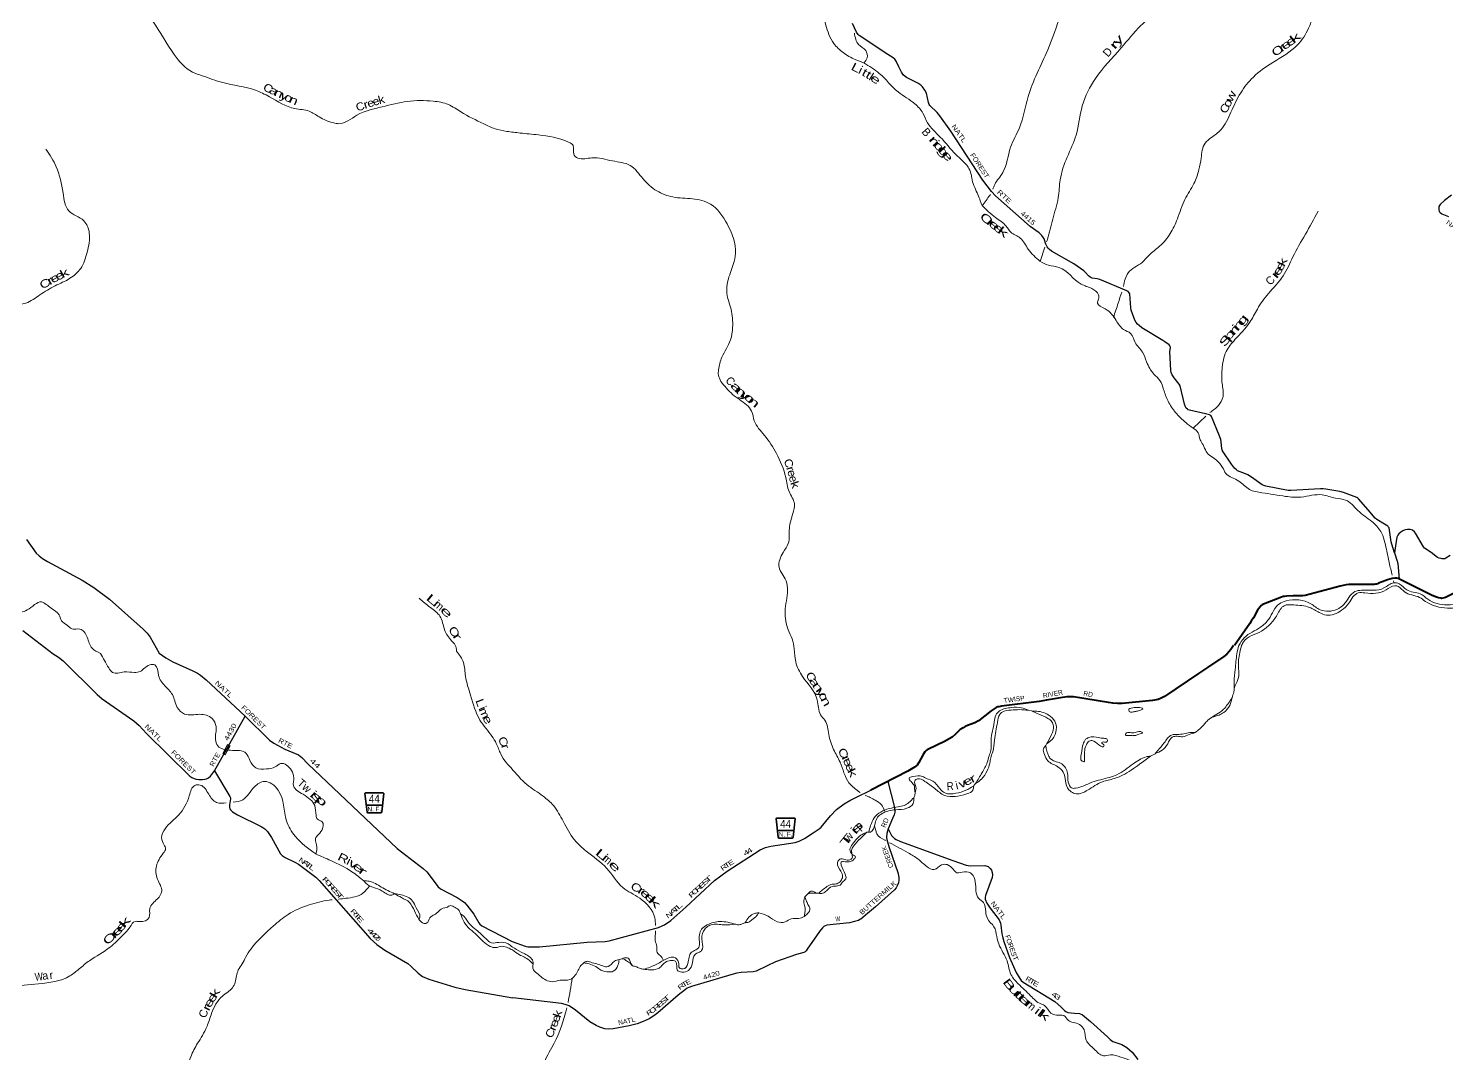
# Model space of a CAD drawing. Header units: feet. Extents: x 0 to 246606, y 183576 to 368785.
# Drawn here: x 141135 to 176587, y 311905 to 337526 of the extents above; entities that cross this region are included whole.
import ezdxf
from ezdxf.enums import TextEntityAlignment as Align

# ---------------------------------------------------------------- set-up
doc = ezdxf.new("R2010")
doc.units = ezdxf.units.FT
doc.header["$LTSCALE"] = 80
for name, color, linetype, lineweight in [('26', 7, 'Continuous', 40), ('29', 7, 'Continuous', 25), ('30', 7, 'Continuous', 25), ('31', 7, 'Continuous', 13), ('39', 7, 'Continuous', 13), ('41', 7, 'Continuous', 13)]:
    doc.layers.add(name, color=color, linetype=linetype, lineweight=lineweight)
doc.layers.add('27', color=7, linetype='Continuous')

msp = doc.modelspace()

# ---------------------------------------------------------------- linework, layer by layer
at = {"layer": '26'}
for points in [[(177538.02, 323788.31), (176557.19, 323305.45), (176527.84, 323293.36), (176493.64, 323284.61), (176462.23, 323282.99), (176438.05, 323284.72), (176380.57, 323297.31), (176306.83, 323319.27), (176206.38, 323361.71), (175371.86, 323778.84), (175342.24, 323786.79), (175313.16, 323790.94), (175295.89, 323790.94), (175225.4, 323777.24), (175106.4, 323744.29), (175064.66, 323730.8), (174886.07, 323659.91), (174855.17, 323645.81), (174834.02, 323638.9), (174808.55, 323633.71), (174775.51, 323632.27), (174174.45, 323631.98), (174138.37, 323630.27), (174077.76, 323620.75), (173925.19, 323585.19), (173052.13, 323354.69), (172992.5, 323347.32), (172754.61, 323344.31), (172582.48, 323337.41), (172532.97, 323331.42), (172499.6, 323325.32), (172459.89, 323311.5), (172006.64, 323135.28), (171975, 323120.49), (171951.39, 323102.45), (171922.03, 323074.81), (171859.67, 322987.82), (171755.15, 322794.74), (171703.62, 322708.53), (171664.14, 322652.29), (171280.55, 322104.81)], [(171257.1, 322104.63), (171191.82, 322006.26), (171152.44, 321953.72), (171090.09, 321888.04), (171019.37, 321827.47), (170606.79, 321558.1), (170383.67, 321402.02), (169536.21, 320833.98), (169450.95, 320785.28), (169372.13, 320751.89), (169230.78, 320730.17), (168476.23, 320656.66), (168360.57, 320655.22), (168246.51, 320663.23), (168131.52, 320680.75), (167260.36, 320817.56), (167178.72, 320824.85), (167089.71, 320824.12), (166934.15, 320799.74), (166581.05, 320735.46), (166401.29, 320706.59), (165463.64, 320590.98), (165393.21, 320575.48), (165368.47, 320568), (165329.09, 320551.58), (165205.63, 320474.33), (164882.78, 320223.21), (164793.36, 320174.68), (164613.49, 320103.9), (164552.97, 320078.72), (164500.46, 320049.16), (164428.26, 320003.19), (164402.02, 319984.29), (164300.28, 319878.41), (164227.19, 319816.67), (164035.74, 319701.34), (163639.02, 319517.2), (163600.43, 319494.29), (163576.67, 319477.79), (163547.13, 319448.24), (163503.25, 319384.12), (163396.17, 319178.98), (163349.53, 319117.83), (163287.88, 319067.33), (163118.33, 318965.69), (162194.16, 318490.37)]]:
    msp.add_lwpolyline(points, dxfattribs=at)
at = {"layer": '29'}
msp.add_line((145790.75, 318974.56), (146551.49, 320334.45), dxfattribs=at)
for points in [[(169492.35, 329723.36), (168970.38, 330042.42), (168898.9, 330100.72), (168862.6, 330132.77), (168828.43, 330175.5), (168796.55, 330230.33), (168704.59, 330484.25), (168689.95, 330541.75), (168664.03, 330895.56), (168653.03, 330918.28), (168629.86, 330946.84), (168595.7, 330970.34), (167920.96, 331249.18), (167854.43, 331269.98), (167722.38, 331287.64), (167690.35, 331298.32), (167673.69, 331308.7), (167632.7, 331343.19), (167557.97, 331428.66), (167520.15, 331464.54), (167270.22, 331639.69), (166710.45, 331959.23), (166661.18, 331997.02), (166629.15, 332031.21), (166601.39, 332069.67), (166570.81, 332131.32), (166526.66, 332266.24), (166513.47, 332292.04), (166471.14, 332349.57), (166402.28, 332413.99), (166176.53, 332573.23), (165309.56, 333344.18), (165209.59, 333447.42), (164994.9, 333735.73), (164189.75, 334957.96), (163917.38, 335344.08), (163855.46, 335420.54), (163667.68, 335596.24), (163648.34, 335626.12), (163631.26, 335673.13), (163583.16, 335903.83), (163545.85, 335985.08), (163486.06, 336062), (163447.63, 336104.73), (163372.76, 336153.89), (163084.63, 336297.03), (163012.36, 336356.28), (162956.52, 336429.5), (162894.52, 336562.81), (162828.4, 336702.99), (162794.24, 336758.54), (162751.53, 336792.73), (162617.5, 336874.76), (161905.98, 337346.13), (161876.09, 337376.04), (161837.43, 337428.15), (161735.55, 337644.9)], [(176706.46, 333356.83), (176535.05, 333222.32), (176427.49, 333128.68), (176395.66, 333073.74), (176392.37, 332999.39), (176404.2, 332949.81), (176425.03, 332923.1), (176463.99, 332894.26), (176634.27, 332826.19)], [(175286.07, 324422.92), (175216.31, 324633.91), (175202.09, 324693.91), (175146.58, 325041.12), (175128.83, 325068.43), (175114.55, 325083.85), (175032.07, 325138.12), (174843.37, 325250.51), (174804.41, 325285.25), (174626.41, 325493.27), (174386.44, 325766.51), (174369.35, 325783.6), (174339.41, 325799.09), (174006.37, 325929.96), (173913.2, 325954.55), (173570.78, 326013.29), (173498.18, 326021.84), (173431.51, 326022.87), (172693.19, 325973.77), (172623.87, 325977.5), (172067.56, 326085.95), (172016.32, 326103.04), (171979.21, 326120.97), (171705.1, 326312.03), (171614.9, 326369.06), (171562.14, 326393.4), (171363.07, 326470.25), (171330.91, 326490.85), (171288.2, 326533.58), (171207.43, 326638.16), (170987.14, 326972.67), (170970.01, 327016.96), (170950.63, 327194.13), (170940.16, 327252.57), (170901.24, 327362.97), (170711.26, 327830.86), (170692.48, 327851.9), (170660.45, 327868.99), (170560.42, 327894.02), (170158.78, 327981.18), (170128.77, 327992.92), (170107.42, 328007.88), (170077.53, 328037.79), (170056.18, 328067.7), (170033.31, 328135.26), (169925.94, 328594.38), (169905.25, 328633.91), (169775.76, 328789.96), (169727.36, 328872.14), (169701.73, 328927.7), (169690.14, 328978.64), (169666.55, 329447.99), (169686.79, 329539.84), (169684.66, 329554.8), (169673.54, 329585.08), (169648.36, 329616.76), (169542.41, 329692.76), (169492.35, 329723.36)], [(141088.9, 324753.22), (141326.94, 324413.81), (141403.25, 324342.19), (141489.21, 324277.07), (141611.28, 324200.62), (142480.97, 323733.49), (142771.7, 323554.25), (143159.66, 323262.82), (144005.04, 322515.11), (144102.71, 322409.67), (144177.26, 322314.76), (144404.39, 321914.37)], [(176477.12, 324271.87), (176446.92, 324276.19), (176399.95, 324289.01), (176361.59, 324305.4), (176198.24, 324430.93), (176036.96, 324535.8), (176006.76, 324566.28), (175808.49, 324910.78), (175780.73, 324947.1), (175730.95, 324983.03), (175671.83, 325004.79), (175607.77, 325006.93), (175552.26, 324996.25), (175488.43, 324972.84), (175443.36, 324940.69), (175394.25, 324895.82), (175364.36, 324861.64), (175343.3, 324810.35), (175306.8, 324598.43), (175286.07, 324422.92)], [(175286.07, 324422.92), (175353.79, 324215.95), (175366.51, 324157.62), (175398.53, 323765.51)], [(176678.01, 324352.51), (176566.26, 324283.01), (176543.01, 324274.06), (176491.76, 324269.78), (176477.12, 324271.87)], [(140993.16, 322475.13), (141758.9, 321897.37)], [(144404.39, 321914.37), (144573.02, 321793.85), (144742.59, 321693.55), (145245.52, 321469.62), (145363.15, 321409.05), (145438.8, 321362.79), (145580.08, 321249.81), (146551.49, 320334.45)], [(141758.9, 321897.37), (141891.65, 321810.67), (142006.61, 321721.05), (142851.8, 320882.33), (142975.97, 320774.02), (143769.29, 320218.89), (143904.79, 320101.14), (144091.75, 319908.4), (145173.28, 318841.85), (145220.3, 318805.36), (145279.1, 318778.5), (145331.67, 318767.51), (145393.7, 318759.12), (145489.24, 318757.47), (145550.22, 318765.41), (145590.15, 318775.15), (145640.54, 318799.53), (145686.77, 318837.38), (145714.13, 318868.44), (145790.75, 318974.56)], [(146551.49, 320334.45), (147161.93, 319737.36), (147268.53, 319661.03), (147547.03, 319517.82), (147885.66, 319372.56), (147968.86, 319308.4), (148122, 319148.77), (150351.22, 317027.72), (151007.47, 316530.66), (151092.39, 316449.01), (151252.58, 316241.37), (151373.11, 316080.67), (151438.82, 316027.67), (151853.55, 315803.78), (151978.3, 315727.4), (152037.14, 315681.14), (152097.94, 315618.27), (152272.15, 315388.45), (152398.58, 315172.27), (152419.59, 315142.84), (152472.36, 315100.19), (153232.7, 314705.92)], [(145790.75, 318974.56), (146169.07, 318331.53), (146184.81, 318298.07), (146186.91, 318275.98), (146164.89, 318119.94), (146165.89, 318057.29), (146174.31, 318024.71), (146186.91, 317999.47), (146203.73, 317978.45), (146237.34, 317947.95), (146359.12, 317873.99), (146954.2, 317583.52), (146998.04, 317556.83), (147044.27, 317521.09), (147111.51, 317460.11), (147216.56, 317307.31), (147438.72, 316898.12), (147481.35, 316854.5), (147552.9, 316809.4), (147795.34, 316692.4), (147889.01, 316635.82), (148321.9, 316316.2), (148400.31, 316234.67), (149675.96, 314783.12), (149843.31, 314631.87), (150044.54, 314490.74), (150620.81, 314158.75), (150699.66, 314089.41), (150877.92, 313914), (150986.45, 313834.93), (151144.38, 313762.73), (151791.65, 313562.92), (152052.17, 313506.37), (153242.4, 313296.11)], [(153232.7, 314705.92), (153552.71, 314586.75), (153623.9, 314573.51), (153909.65, 314576.11), (155102.22, 314693.78), (155557.31, 314709.73), (155649.66, 314720.71), (156889.39, 315059.67), (156981.97, 315097.11), (157036.61, 315126.54), (157191.5, 315236.18), (157571.23, 315568.15), (158282.59, 316227.87), (158602.53, 316462.88), (159428.64, 316998.14), (159558.32, 317054.81), (159696.96, 317093.93), (160302.17, 317181.01), (160403.09, 317216.73), (160534.38, 317282.69), (160748.4, 317424.59), (160903.23, 317523.74), (160950.4, 317562.42), (161181.92, 317849.46), (161331.92, 318003.17), (161523.68, 318147.03), (161668.15, 318234.48), (161815.82, 318309.4), (162194.16, 318490.37)], [(162618.75, 318708.75), (162786.1, 318055.74), (162791.64, 317942.63), (162773.49, 317870.7), (162732.1, 317779.19), (162624.76, 317526.9)], [(162624.76, 317526.9), (162592.78, 317408.08), (162589.44, 317317.22), (162592.78, 317256.68), (162646.45, 317083.73), (162875.52, 316409.7), (162895.38, 316297.81), (162895.38, 316236.83), (162884.75, 316174.89), (162849.15, 316100.15), (162823.94, 316051.79), (162786.82, 315998.32), (162313.18, 315575.3), (162111.3, 315405.24), (161941.37, 315269.56), (161920.33, 315254.83), (161882.5, 315235.9), (161785.84, 315206.46), (161661.01, 315175.74), (161096.58, 315111.84), (161054.55, 315099.22), (161019.74, 315080.46), (160987.3, 315052.96), (160907.92, 314957.1), (160604.79, 314512.61), (160575.43, 314472.59), (160550.21, 314451.56), (160518.88, 314431.67), (160336.61, 314378.54), (159807.94, 314199.1), (159599.78, 314099.53), (159331.4, 313970.02), (159255.47, 313947.02), (158948.76, 313931.67), (158848.07, 313915.35), (158694.32, 313876.24), (157712.92, 313584.14), (157641.86, 313555.77), (157601.53, 313537.85), (157557.8, 313505.3), (157378.88, 313365.18), (156873.23, 312925.92), (156771.88, 312847.13), (156651.22, 312777.94), (156507.1, 312704.14), (156355.79, 312649.46), (156150.62, 312596.59), (155754.79, 312523.3), (155632.91, 312514.88), (155541.35, 312525.61), (155418.56, 312565.35), (155326.1, 312607.41), (155173.77, 312701.42), (154815.8, 312990.1), (154649.45, 313097.36), (154556.98, 313135.21), (154462.27, 313161.94), (153242.4, 313296.11)], [(162624.76, 317526.9), (162711.61, 317356), (162739.92, 317319.8), (162786.15, 317281.95), (162828.18, 317256.71), (162934.73, 317203.78), (164241.77, 316735.6), (164576.56, 316615.37), (164679.39, 316596.34), (165046.29, 316603.87), (165122.93, 316581.72), (165180.89, 316531.88), (165206.99, 316489.2), (165228.01, 316434.53), (165232.21, 316371.44), (165223.83, 316308.41), (165059.06, 315860.46), (165055.69, 315803.69), (165055.69, 315761.63), (165091.86, 315667.17), (165179.99, 315538.27)], [(165179.99, 315538.27), (165400.33, 315246.45), (165432.56, 315168.88), (165446.56, 315111.87), (165469.64, 314903.07), (165484.38, 314832.2), (165518.49, 314705.82), (165660.31, 314309.48), (165824.13, 313931.36), (165917.28, 313778.71), (165955.1, 313732.45), (166005.48, 313688.3), (166797.25, 313209.98), (166950.16, 313067.54), (167035.23, 312981.76), (167064.65, 312960.73), (167117.1, 312929.2), (167283.57, 312913.76), (167413.49, 312906.05), (167484.22, 312876.29), (167685.36, 312705.85), (168105.84, 312322.78)], [(168105.84, 312322.78), (168174.2, 312260.5), (168244.6, 312210.46), (168465.45, 312130.76), (168594.49, 312054.43), (168661.73, 312003.96), (168728.82, 311940.42), (168871.87, 311755.83)]]:
    msp.add_lwpolyline(points, dxfattribs=at)
at = {"layer": '30', "lineweight": 35}
for p, q in [((149584.49, 318111.91), (149989.56, 318111.91)), ((159864.21, 317480.75), (160269.28, 317480.75))]:
    msp.add_line(p, q, dxfattribs=at)
for points in [[(149630.34, 317921.36), (149611.36, 317923.47), (149600.12, 317943.16), (149544.59, 318403.82), (149550.21, 318415.07), (149564.27, 318423.51), (150005.67, 318422.1), (150012.7, 318417.88), (150019.73, 318402.41), (149972.63, 317948.79), (149963.49, 317929.8), (149952.96, 317920.65)], [(159910.06, 317290.2), (159891.08, 317292.31), (159879.84, 317312), (159824.31, 317772.66), (159829.93, 317783.91), (159843.99, 317792.35), (160285.39, 317790.94), (160292.42, 317786.72), (160299.45, 317771.25), (160252.35, 317317.63), (160243.21, 317298.64), (160232.68, 317289.49)]]:
    msp.add_lwpolyline(points, close=True, dxfattribs=at)
at = {"layer": '31'}
for p, q in [((145992.43, 319409.23), (146111.21, 319629.2)), ((146111.21, 319629.2), (146177.21, 319593.57))]:
    msp.add_line(p, q, dxfattribs=at)
msp.add_lwpolyline([(146177.21, 319593.57), (146058.43, 319373.59), (145992.43, 319409.23)], dxfattribs=at)
msp.add_lwpolyline([(146003.26, 319412.46), (146114.44, 319618.36), (146166.37, 319590.33), (146055.19, 319384.42)], close=True, dxfattribs=at)
at = {"layer": '39'}
for p, q in [((166424.96, 331704.1), (166542.27, 332055.5)), ((170251.9, 327534.65), (170567.37, 327832.11)), ((175258.14, 323718.47), (175268.94, 323669.71)), ((166210.36, 320467.86), (166133.09, 320486.22)), ((166568.36, 319607.58), (166597.15, 319651.52)), ((169187.34, 319341.08), (169298.91, 319401.01)), ((164810.66, 318654.78), (164760.75, 318589.6)), ((162091.07, 317436.94), (162141.54, 317440.37)), ((160545.05, 315825.3), (160626.3, 315907.24)), ((160836.65, 315915.51), (160883.2, 315913.98)), ((148894.53, 315768.48), (148888.1, 315767.99)), ((155904.48, 314259.13), (155967.07, 314278.21))]:
    msp.add_line(p, q, dxfattribs=at)
for points in [[(165242.53, 333505.37), (165292.3, 333623.1), (165489.98, 333922.31), (165688.8, 334554.94), (165908.77, 335044.56), (166124.71, 335825.06), (166350.86, 336405.74), (166617.32, 336989.29), (166946.35, 337865.14), (167302.41, 338606.19), (167796.78, 339200.64), (168194.41, 339496.01), (168430.06, 339911.2), (168609.58, 340307.01), (168893.23, 340452.46), (169248.74, 340734.81), (169636.11, 341232.02), (169970.98, 341827.13), (170447.7, 342590.95), (170767.55, 343034.19), (171047.81, 343537.21), (171261.93, 343822.63), (171421.27, 344121.02)], [(166588.72, 332194.66), (166608.8, 332254.8), (166739.6, 332760.72), (166877.92, 333293.05), (166927.07, 333744.7), (167103.07, 334310.16), (167323.83, 334858.4), (167480.15, 335593.18), (167811.15, 336277.11), (168449.48, 337036.28), (168946.58, 337596.44), (169271.77, 337880.17), (170013.52, 338520.29), (170514.53, 339086.6), (170682.2, 339664.01), (170923.02, 340315.72), (171147.99, 340468), (171401.58, 340796.69), (171813.35, 341480.32), (172144.34, 342067.26)], [(168508.28, 331079.31), (168624.96, 331414.6), (168789.55, 331557.52), (168976.8, 331678.69), (169140.73, 331853.93), (169412.57, 332081.97), (169678.52, 332398.79), (169856.66, 332764.26), (170044.34, 333253.19), (170270.36, 333645.95), (170396.28, 333998.19), (170450.85, 334286.28), (170548.1, 334658.12), (170712.65, 334803.05), (170942.91, 334991.82), (171196.17, 335433.65), (171438.55, 335913.64), (171755.33, 336310.35), (172240.37, 336674.25), (172859.14, 337111.72), (173135.1, 337529.79), (173254.29, 337817.22), (173475.02, 338173.5), (173872.27, 338778.01), (173955.48, 339048.52), (174045.29, 339680.86), (173966.3, 340275.27), (174170.46, 340845.38), (174223.73, 341196.07), (174160.51, 341615.02)], [(143244.62, 339080.74), (143513.54, 338689.88), (143615.18, 338467.49), (143874.49, 338151.26), (144243.69, 337703.8), (144782.53, 336873.57), (145240.58, 336433.98), (145481.16, 336341.82), (145992.41, 336170.24), (146809.48, 335980.62), (147162.8, 335815.94), (147795.86, 335523.49), (148155.29, 335455.99), (148400.91, 335315.4), (148768.13, 335163.13), (148891.93, 335143.4), (149348.8, 335356.94), (149977.7, 335565.89), (150610.15, 335700.1), (151255.31, 335707.17), (151633.31, 335621.85), (151946.56, 335438.15), (152517.02, 335140.38), (152802.75, 335016.78), (153092.26, 334950.81)], [(159462.38, 339137.3), (159671.35, 338981.64), (159875.41, 338876.86), (160276.57, 338808.59), (160640.43, 338495.04), (161005.21, 337846.09), (161146.34, 337370.2), (161270.1, 337146.52), (161500.91, 336921.07), (161803.31, 336747.65), (162021.12, 336661.35)], [(162021.27, 336660.7), (162101.21, 336790.35), (162065.14, 336971.44), (161888.36, 337123.27), (161782.07, 337406.57)], [(162019.17, 336662.12), (162404.07, 336400.74), (162875.97, 335939.95), (163296.09, 335639.72), (163496.75, 335407.57), (163610.72, 335169.54), (163931.15, 334808.59), (164319.73, 334374.32), (164623.05, 334059.49), (164697.04, 333899.41), (164715.41, 333792.7), (164850.49, 333413.68), (164976.18, 333097.09)], [(153092.26, 334950.81), (153426.86, 334910.87), (153884.1, 334864), (154638.91, 334682.01), (154753.76, 334595.54), (154766.2, 334385.66), (154869.24, 334284.79), (155220.37, 334292.25), (155736.81, 334214.31), (156177.23, 334102.42), (156499.13, 333767.77), (156846.64, 333463.98), (157243.46, 333312.77), (157737.03, 333266.68), (158185.98, 333132.75), (158602.06, 332638.45), (158811.2, 331901.32), (158754.27, 331629.35), (158619.57, 331214.28), (158595.77, 330902.6), (158698.85, 330508.75), (158738.57, 330054.96), (158686.56, 329740.66), (158471.47, 329307.72), (158389.15, 328994.79), (158383.89, 328859.3), (158445.65, 328705.03)], [(137890.58, 326873.02), (138162.43, 327212.55), (138520.14, 327725.37), (138908.38, 328228.69), (139262.12, 328539.21), (139490.46, 328849.2), (139684.99, 329229.28), (139851.14, 329513.74), (139999, 329900.95), (140221.97, 330176.46), (140510.55, 330507.89), (140759.23, 330614.06), (141071.78, 330662.89), (141423.66, 330866.2), (141803.44, 331090.3), (142175.79, 331281.9), (142443.9, 331525.97), (142603.57, 331929.6), (142658.46, 332411.98), (142518.7, 332718.52), (142149.58, 332963.77), (142002.97, 333407.67), (141831.68, 334069.46), (141575.96, 334507.1)], [(164976.18, 333097.09), (165168.69, 333353.75), (165183.2, 333374.82)], [(127393.87, 332933.02), (127620.04, 333017.74), (127959.01, 333160.12), (128043.94, 333161.85), (128183.83, 333047.41), (128455.19, 332933.64), (128596.03, 332772.71), (128910.97, 332208.89), (129285.08, 331719.06), (129772.49, 331483.94), (130011.62, 331492.8), (130233.21, 331253.06), (130558.01, 331196.99), (130952.43, 331000.79), (131255.08, 331039.3), (131416.8, 330945.53), (131641.78, 330725.66), (132358.99, 330275.18), (132698.39, 329899.91), (132992.79, 329748.18), (133142.5, 329549.01), (133181.03, 329048.31), (133207.39, 328747.55), (133402.7, 328494.72), (133928.48, 328404.32), (134229.8, 328309.35), (134732.71, 328050.65), (135222.04, 327763.36), (135453.67, 327515.31), (135751.9, 327472.85), (136050.79, 327497.14), (136435.8, 327365.45), (136650.92, 327232.33), (136667.34, 327022.36), (136647.57, 326702.46), (136906.8, 326291.19), (137281.99, 326046.06), (137500.82, 325830.11), (137893.71, 325411.44), (137954.65, 325200.36), (138257.14, 325147.87), (138552.48, 325048.74), (138862.84, 324709.27), (138940.74, 324361.03), (139179.17, 323977.64), (139540.5, 323916.25), (139691.94, 323731.27), (139780.87, 323536.94), (140120.53, 323446.79), (140408.65, 323205.96), (140800.43, 322940.95), (141102.83, 322991.6), (141462.84, 323193.05), (141702.76, 323034.15), (141904.34, 322870.41), (141963.97, 322724.01), (142103.82, 322611.6), (142218.99, 322518.91), (142425.41, 322515.02), (142603.47, 322314.41), (142726.52, 322033.82), (142939.21, 321908.27)], [(164976.18, 333097.09), (165311.46, 332799.09), (165572.24, 332588.42), (165694.62, 332431.39), (165927.82, 332284.8), (166127.38, 332008.17), (166422.38, 331705.28)], [(170670.53, 327926.2), (170880.33, 328100.19), (170996.83, 328322.91), (170975.9, 328649.8), (170974.65, 329001.36), (171078.33, 329452.14), (171296.27, 329747.74), (171664.77, 330181.91), (171855.73, 330513.31), (172130.35, 330899.01), (172502.71, 331341.35), (172745.17, 331817.3), (173056.45, 332381.6), (173373.62, 332954.11)], [(166422.38, 331705.28), (166634.35, 331608.75), (166897.95, 331553.73), (167451.75, 331135.1), (167716.52, 331023.52), (167883.22, 330871.47), (167885.48, 330762.41), (167861.31, 330662.88), (168050.07, 330517.37), (168326.66, 330226.21), (168513.06, 329999.82), (168688.71, 329902.52), (168802.43, 329676.6), (168983.08, 329435.94), (169087.04, 329193.65), (169271.13, 328884.37), (169419.83, 328723.85), (169511.23, 328503.53), (169624.35, 328208.9), (169811.94, 327925.95), (170065.48, 327674.72), (170251.9, 327534.65)], [(168257.22, 330301.38), (168378.21, 330659.72), (168463.94, 330934.14)], [(158445.65, 328705.03), (158739.09, 328379.87), (159085.76, 328116.47), (159214.19, 327959.57), (159281.75, 327720.55), (159535.67, 327354.15), (159833.74, 326903.82), (160066.22, 326306.61), (160152.35, 325950.79), (160283.9, 325644.43), (160244.5, 325403.14), (160157.34, 325031.52), (160128.92, 324651.04), (160004.26, 324432.18), (159898.9, 324062.2), (160073.53, 323722.4), (160112.76, 323486.82), (160049.14, 322954.05), (160131.41, 322493.07), (160224.86, 322270.77), (160279.56, 322024.41)], [(170251.9, 327534.65), (170375.58, 327422.66), (170423.63, 327247.89), (170498.92, 327122.19), (170577.2, 326950.08), (170836.04, 326735.33), (170985.16, 326554.62), (171071.05, 326404.9), (171394.05, 326211.71), (171656.8, 326003.11), (171971.4, 325922.9), (172562.83, 325830.39), (172948.77, 325814.33), (173478.57, 325870.04), (173805.36, 325786.05), (174062.73, 325738.98), (174364.88, 325480.69), (174715.92, 325201.22), (174941.13, 324953.42), (175079.61, 324507.78), (175151.11, 324175.9), (175226.5, 323857.9)], [(171391.08, 322106.45), (171527.93, 322298.6), (171936.28, 322563.89), (172140.06, 322764.22), (172406.61, 323149.75), (172574.77, 323217.98), (173194.04, 323146.26), (173423.25, 322997.56), (173635.97, 322961.67), (174014.09, 323127.31), (174290.02, 323450.4), (174462.93, 323484.38), (175020.95, 323542.7), (175268.61, 323671.22), (175402.39, 323645.77), (175589.26, 323494.15), (175922.39, 323396.15), (176117, 323260.86), (176600.43, 323119.58), (176888.07, 323170.14), (177254.34, 323420.39), (177719.83, 323753.58), (177874.07, 323714.42), (178267.79, 323421.71), (178744.95, 323193.41), (179064.25, 323177.96), (179209.3, 323290.15), (179349.09, 323654.81), (179467.48, 323786.64), (179754.12, 323885.68), (180377.72, 323993.89), (180807.08, 324025.23), (181006.74, 324132.52), (181173.69, 324356.31), (181435.86, 324466.95), (181802.5, 324408.06), (181978.53, 324389.57), (182189.49, 324535.49), (182480.17, 324731.6), (182680.58, 324705.55), (182802.58, 324469.7), (182877.32, 323982.3), (182968.76, 323856.94), (183388.58, 323764.83), (183606.6, 323765.42), (183718.94, 323800.13), (183808.91, 323826.85)], [(171461.01, 322106.66), (171511.83, 322199.25), (171956.55, 322463.29), (172176.97, 322639.72), (172349.89, 322867.68), (172524.74, 323099.72), (172766.61, 323119), (173157.55, 323056.58), (173402.43, 322930.44), (173581.49, 322863.52), (173960.53, 322984.73), (174138.58, 323160.26), (174375.44, 323419.89), (174543.06, 323417.38), (175074.46, 323493.33), (175290.35, 323596.92), (175383.64, 323576.67), (175533.72, 323446.5), (175910.16, 323304.97), (176055.53, 323207.02), (176610.22, 323036.94), (176855.87, 323068.43), (177057.29, 323187.88), (177413, 323460.13), (177664.96, 323673.61), (177799.79, 323694.66), (177937.09, 323596.54), (178430.86, 323249.38), (178853.75, 323106.81), (179236.45, 323149.28), (179350.93, 323274.97), (179412.53, 323516.73), (179513.35, 323716.9), (179779.51, 323829.64), (180399.49, 323917.57), (180883.6, 323937.95), (181098.72, 324077.9), (181279.42, 324320.17), (181495.93, 324393.47), (181838.57, 324323.96), (182082.16, 324357.42), (182296.61, 324529.68), (182471.8, 324648.58), (182637.53, 324639.97), (182733, 324417.71), (182742.96, 324133.02), (182878.49, 323828.76), (183069.65, 323762.1), (183562.46, 323655.37), (183674.33, 323615.31), (183808.85, 323615.24)], [(150903.81, 323286.21), (151185.74, 323051.32), (151422.73, 322837.76), (151538.93, 322496.36), (151714.43, 322222.91), (151807.65, 322115.61), (151838.44, 321964.62)], [(142939.21, 321908.27), (143144.11, 321544.66), (143238.35, 321430.61), (143530.75, 321444.41), (143787.16, 321431.48), (143928.07, 321457.53), (144168.16, 321620.29), (144295.3, 321617.86), (144391.42, 321354.21), (144545.94, 321099.39), (144734.35, 320877.34), (144857.41, 320557.42), (145041.08, 320391.93), (145418.48, 320384.57), (145726.47, 320281.31), (145827.9, 320076.36), (145811.71, 319758.72), (145872.26, 319595.72), (146184.36, 319486.44), (146580.83, 319406.54), (146671.77, 319233.81), (146823.47, 319043.65), (147086.06, 319020.69), (147303.35, 319069.94), (147441.51, 319154.58), (147710.01, 318982.08), (147770.82, 318798.86), (147761.15, 318604.64), (148001.99, 318385.28), (148292.03, 318103.86), (148325.33, 317861.66), (148362.89, 317763.06), (148480.7, 317699.85), (148475.14, 317499.62), (148354.01, 317344.42), (148308.7, 317256.91), (148340.6, 317125.89), (148318.47, 316893.6)], [(151838.44, 321964.62), (152010.25, 321679.07), (152063, 321334), (152187.98, 320860.44), (152423.77, 320238.66), (152723.38, 319838.08), (152832.58, 319657.49), (152942.82, 319394.02), (153084.83, 319171.39), (153202.42, 319046.48)], [(160279.56, 322024.41), (160317.8, 321695.24), (160487.51, 321327.24), (160855.71, 320743.09), (160936.4, 320374.15), (161045.06, 320235.86), (161143.79, 319883.28), (161263.03, 319504.65), (161424.1, 319189.09), (161647.95, 318672.13), (161927.59, 318431.66)], [(171273.66, 320977.63), (171273.48, 321191.82), (171302.62, 321505.33), (171345.12, 321897.79), (171391.08, 322106.45)], [(171461.01, 322106.66), (171387.16, 321744.66), (171392.1, 321461.81), (171385.63, 321304.13), (171300.72, 321101.18), (171275.14, 321030.18)], [(171224.99, 320799.25), (171246.44, 320870.25), (171263.94, 320939.14), (171273.66, 320977.63)], [(164810.66, 318654.78), (164975.79, 318927.28), (165102.65, 319183.22), (165149.5, 319349.4), (165192.7, 319477.16), (165198.11, 319737.88), (165280.48, 320187.33), (165317.07, 320367.56), (165413.16, 320467.58), (165710.02, 320554.91), (165958.64, 320548.06), (166133.09, 320486.22)], [(166133.09, 320486.22), (165916.63, 320501.15), (165698.94, 320490.65), (165478.19, 320439.97), (165416.1, 320378.7), (165357.4, 320184.1), (165285.08, 319740.82), (165239.54, 319447.34), (165190.52, 319295.28), (165167.6, 319163.69), (165100.81, 318969.01), (164963.27, 318767.52), (164810.66, 318654.78)], [(168816.58, 320456.8), (168729.73, 320441.74), (168652.71, 320455.08), (168643.99, 320515.61), (168702.39, 320542.49), (168864.14, 320554.29), (168991.91, 320525.32), (168911.44, 320480.02), (168816.58, 320456.8)], [(171224.66, 320798.77), (171164.15, 320608.72), (171014.25, 320429.33), (170899.55, 320367.51), (170720.7, 320312.04)], [(170722.06, 320313.11), (170882.89, 320413.81), (171039.4, 320540.73), (171133.22, 320664.98), (171224.99, 320799.25)], [(166210.36, 320467.86), (166552.86, 320414.87), (166827.04, 320118.69), (166799.11, 319884), (166725.57, 319755.92), (166599.15, 319653.56)], [(166597.15, 319651.52), (166710.09, 319883.06), (166758.53, 320091.7), (166721.03, 320196.38), (166618.95, 320284.22), (166397.33, 320388.99), (166210.36, 320467.86)], [(170301.11, 319928.81), (170519.65, 320123.06), (170589.59, 320208.66), (170722.06, 320313.11)], [(167561.17, 319760.65), (167497.66, 319640.76), (167457.61, 319403.92), (167475.77, 319212.15), (167518.38, 319200.47), (167537.74, 319285.54), (167594.71, 319647.84), (167676.86, 319725.49), (167765.99, 319716.32), (167943.35, 319586.83), (168006.2, 319575.37), (168024.11, 319603.85), (167997.42, 319641.96), (167964.82, 319663.85), (167968.7, 319680.05), (168057.65, 319687.05), (168102, 319703.68), (168105.5, 319756.25), (168016.17, 319785.62), (167770.99, 319819.42), (167635.59, 319803.86), (167561.17, 319760.65)], [(168752.13, 319851.05), (168654.82, 319856.98), (168561.63, 319868.13), (168567.31, 319906.58), (168680.37, 319930), (168799.78, 319927.21), (168931.02, 319954.85), (168981.93, 319923.05), (168895.29, 319887.79), (168814.67, 319856.64), (168749.86, 319851.19)], [(169298.91, 319401.01), (169366.86, 319482.54), (169526.78, 319672.14), (169708.91, 319866.02), (169896.91, 319882.13), (170052.47, 319905.99), (170201.93, 319931.81), (170301.11, 319928.81)], [(170301.11, 319928.81), (170151.89, 319878.75), (169990.6, 319822.5), (169854.89, 319837.24), (169729.68, 319813.7), (169614, 319650.83), (169476.09, 319485.71), (169300.09, 319402.43)], [(169188.24, 319341.25), (168911.1, 319138.29), (168484.98, 318863.05), (168275.41, 318780.03), (167984.88, 318698.18), (167608.68, 318488.12), (167330.38, 318398.31), (167106.25, 318549.53), (167055.28, 318783.4), (167003.1, 318938.44), (166864.09, 319076.41), (166621.83, 319219.36), (166533.13, 319384.12), (166509.44, 319523.3), (166568.36, 319607.58)], [(166568.05, 319607.13), (166647.01, 319328.74), (166702.34, 319260.62), (166964.54, 319146.17), (167108.59, 318911.26), (167129.09, 318689.2), (167213.54, 318544.6), (167308.71, 318537.51), (167721.98, 318685.32), (168163.82, 318809.17), (168345.24, 318875.73), (168749.14, 319146.7), (169075.15, 319319.85), (169188.24, 319341.25)], [(148318.58, 316894.74), (147805.28, 317337.48), (147588.61, 317720.92), (147379.24, 318488.6), (147035.51, 318706.66), (146786.98, 318574.11), (146494.43, 318250.96), (146251.02, 318188.78)], [(153202.42, 319046.48), (153597.4, 318628.11), (154005.07, 318337.37), (154258.36, 318105.62), (154503.19, 317712.14), (154787.2, 317248.35), (155079.44, 316966.5), (155595.82, 316533.43), (155995.29, 316056.7), (156416.89, 315788.33), (156794.25, 315297.22), (156812, 315108.66)], [(163287.64, 318598.39), (163199.54, 318704.57), (163148.11, 318786.87), (163244.8, 318828.3), (163475.42, 318832.74), (163601.46, 318775.46), (163745.75, 318714.34), (163917.63, 318528.22), (164046.21, 318420.45), (164321.49, 318411.21), (164567.56, 318486.54), (164760.75, 318589.6)], [(164760.75, 318589.6), (164747.58, 318492.47), (164594.82, 318393.87), (164298.02, 318332.16), (164036.72, 318359.73), (163792.16, 318530.94), (163543.48, 318708.17), (163362.73, 318772.96), (163294.48, 318719.71), (163320.3, 318570.45), (163301.67, 318425.82)], [(146082.67, 318170.19), (145841.55, 318182.04), (145643.28, 318385.76), (145432.55, 318617.64), (145297.46, 318609.86), (145157.47, 318349.29), (144895.11, 317870.83), (144552.43, 317522.78), (144466.4, 317303.33), (144529.25, 317118.11), (144566.65, 317031.64), (144507.6, 316913.63), (144336.06, 316594.02), (144360.32, 316268.81), (144469.07, 315962.86), (144362.46, 315775.5), (144169.79, 315532.46), (144154.45, 315307.84), (143917.66, 315203.75), (143802.57, 315210.38), (143673.24, 315065.19), (143502.15, 314870.95), (143179.08, 314567.62), (142664.79, 314227.51), (142407.06, 314024.08), (142175.22, 313847.27), (141390.79, 313649.31), (140665.55, 313559.26), (140425.76, 313533.98), (140194.76, 313611.94), (139957.21, 313730.24), (139432.42, 313905.57), (139104.04, 314026.77), (138882.07, 314028.01), (138608.79, 314099.36), (138353.79, 314160.84), (138163.31, 314225.15), (137824.38, 314382.61), (137440.7, 314408.08), (137065.4, 314247.65), (136784.86, 314254.21), (136200.92, 314319.61), (135962.99, 314306.49)], [(162055.31, 318362.67), (162303.92, 318240.52), (162458.91, 318122.93), (162536.62, 317976.49)], [(163270.41, 318298.54), (163299.73, 318406.56), (163290.77, 318491.33), (163287.64, 318598.39)], [(162141.54, 317440.37), (162189.09, 317602.81), (162280.11, 317801.79), (162442.55, 317942.92), (162876.24, 318072.75), (163025.62, 318106.64), (163142.21, 318180.61), (163270.49, 318299.16)], [(163270.49, 318299.16), (163251.76, 318153.47), (163095.14, 318036.65), (162816.3, 317999.37), (162473.3, 317904.85), (162362.96, 317812.76), (162299.78, 317660.55), (162182.64, 317443.11), (162141.54, 317440.37)], [(161729.17, 316876.61), (161669.19, 317003.28), (161736.58, 317139.37), (161976.86, 317384.37), (162093.66, 317438.13)], [(162093.66, 317438.13), (161935.42, 317282.9), (161761.36, 317091.13), (161713.97, 316977.48), (161727.91, 316879.26)], [(162556.51, 317234.2), (162544.89, 317240.8), (162342.97, 317396.29), (162321.86, 317480.94), (162276.8, 317589.63)], [(171146.68, 309113.32), (171179.35, 309313.34), (171163.46, 309480.89), (170970.55, 309547.57), (170863.31, 309744.47), (170676.47, 309811.21), (170360.41, 310244.36), (169978.08, 310628.32), (169464.77, 310960.39), (169173.82, 311116.97), (169074.25, 311158.36), (168928.56, 311158.85), (168864.11, 311325.89), (168653.46, 311739.94), (168442.22, 311818.55), (168182.66, 311874.43), (168008.87, 311852.4), (167776.48, 312019.7), (167573.86, 312243.89), (167522.66, 312499.98), (167409.99, 312634.18), (167251.69, 312681.02), (167133.78, 312734.34), (167017.19, 312856.38), (166830.94, 312866.55), (166696.85, 312919.7), (166531, 313109.92), (166443.6, 313147.4), (166188.57, 313352.85), (165877.95, 313650.67), (165697.51, 313881.16), (165598.91, 314221.62), (165390.16, 314647.81), (165339.69, 314833.18), (165272.43, 315076.98), (165106.45, 315279.33), (165066.18, 315456.72), (165008.01, 315678.86), (164890.61, 315785.23), (164805.6, 316199.62), (164722.68, 316392.73), (164531.88, 316451.35), (164341.93, 316427.13), (164254.06, 316511.08), (164103.12, 316628.71), (163963.6, 316619.17), (163776.57, 316508.09), (163591.68, 316582.94), (163373.28, 316766.55), (163128.88, 316921.6), (162660.03, 317176.99)], [(149522.22, 316220.89), (149224.74, 316451.66), (148696.65, 316730.06), (148318.47, 316893.6)], [(161728.36, 316878.31), (161808.66, 316820.86), (161748.75, 316743.45), (161654.12, 316698), (161512.4, 316706.62), (161459.84, 316702.02), (161454.62, 316619.12), (161552.04, 316393.83), (161569.43, 316276.81), (161489.36, 316193.12), (161423.37, 316117.67), (161294.16, 316090.04), (161225.41, 316085.28), (161084.93, 315972.67), (160994.48, 315915.14), (160883.2, 315913.98)], [(160883.2, 315913.98), (161098.01, 316077.88), (161228.89, 316139.88), (161344.11, 316151.19), (161444.5, 316227.01), (161485.96, 316326.45), (161440.04, 316463.38), (161360.91, 316680.78), (161420.77, 316762.23), (161538.16, 316759.42), (161665.76, 316746.62), (161729.96, 316799.83), (161731.47, 316850.36), (161729.17, 316876.61)], [(149659.12, 316091.74), (149497.8, 315915.28), (149073.67, 315786.58), (148894.53, 315768.48)], [(149522.22, 316220.89), (149651.43, 316214.43), (149957.93, 316068.69), (150288.24, 315901.57)], [(150290.91, 315903.07), (150224.79, 315865.84), (149981.39, 315967.9), (149569.33, 316164.87), (149522.22, 316220.89)], [(150894.17, 315261.68), (150786.61, 315472.62), (150660.89, 315683.32), (150463.66, 315804.16), (150285.1, 315903.16)], [(150290.18, 315902.66), (150616.85, 315816.21), (150739.13, 315718.68), (150825.99, 315549.94), (150919.71, 315316.59), (150894.17, 315261.68)], [(160626.3, 315907.24), (160694.51, 315964.54), (160773.6, 315947.18), (160836.65, 315915.51)], [(160836.65, 315915.51), (160747.61, 315916.6), (160672.79, 315911.77), (160626.3, 315907.24)], [(148730.23, 315752.29), (148652.52, 315742.83), (148153.65, 315621.27), (147625.97, 315384.1), (147262.35, 315096.44), (146702.53, 314525.26), (146565.99, 314311.23), (146483.26, 314150.46), (146382.3, 313995.52), (146305.43, 313689.24), (146236.52, 313552.91), (145984.94, 313341.47), (145715.87, 312915.5), (145600.92, 312588.52), (145484.78, 312356.56), (145366.15, 312162.98), (145192.8, 311827.18), (145042.05, 311297.56), (144704.72, 310361.21), (144557.44, 310199.62), (144359.64, 310043.45), (144287.66, 309830.25), (144147.28, 309278.52), (144123.87, 308892.05), (144055.02, 308589.92), (143832.34, 308326.28), (143692.58, 308047.51), (143595.21, 307605.51), (143559.54, 307071.29)], [(150894.17, 315261.68), (150984, 315177.9), (151071, 315158.78), (151116.97, 315193.73), (151196.05, 315324.13), (151280.17, 315373.72), (151394.04, 315464.12), (151471.94, 315527.79), (151612.67, 315567.98), (151666.74, 315601.02), (151768.27, 315574.21)], [(151939.68, 315396.22), (151883.86, 315502.67), (151768.27, 315574.21)], [(160527.07, 315335.45), (160548.2, 315435.61), (160546.73, 315579.06), (160517.15, 315699.99), (160544.17, 315827.57)], [(160544.17, 315827.57), (160581.58, 315730.97), (160621.06, 315630.35), (160672.6, 315537.94), (160613.26, 315405.98), (160526.77, 315335.2)], [(153233.48, 314568.29), (153125.36, 314648.97), (152892.86, 314686.47), (152715.48, 314672.09), (152626.01, 314727.57), (152397.35, 314941.02), (152125.84, 315192.34), (151980.3, 315374.49), (151939.68, 315396.22)], [(151940.99, 315395.52), (152026.99, 315191.09), (152347.88, 314863.56), (152682.3, 314582.71), (152807.76, 314553.97), (152986.9, 314588.59), (153120.53, 314551.86), (153233.48, 314495.22)], [(156516.09, 314015.22), (156677.42, 314067.43), (156876.8, 314158.43), (157142.44, 314298.62), (157267.75, 314312.06), (157386.38, 314188.02), (157412.1, 314048.87), (157499.39, 314021.49), (157621.38, 314160.18), (157703.57, 314431.81), (157820.22, 314499.71), (157892.43, 314561.09), (157907.08, 314710.78), (157962.6, 315016.48), (158103.14, 315123.03), (158421.97, 315207.2), (158817.84, 315136.87)], [(158817.84, 315136.87), (158906.4, 315125.39), (158981.03, 315148.4), (159055.59, 315177.47)], [(159392.96, 315425.51), (159345.13, 315354.29), (159218.78, 315245.87), (159140.44, 315190.49), (159055.51, 315177.44)], [(159055.59, 315177.47), (159147.24, 315315.84), (159281.88, 315406.16), (159392.96, 315425.51)], [(159392.96, 315425.51), (159628.58, 315337.05), (159854.57, 315202.02), (160050.9, 315195.99), (160205.87, 315276.42), (160387.93, 315280.35), (160526.77, 315335.2)], [(158817.84, 315136.87), (158521.98, 315123.38), (158204.3, 315124.09), (158085.6, 315058.18), (158009.64, 314968.48), (157976.03, 314695.33), (157964.1, 314479), (157893.72, 314435.82), (157799.17, 314382.3), (157732.55, 314171.45), (157637.34, 313986.57), (157469.87, 313940.36), (157353.93, 313999.76), (157340.29, 314145.11), (157311.26, 314213.5), (157189.66, 314232.44), (157052.54, 314186.54), (156944.42, 314076.29), (156853.94, 314020.79), (156676.11, 313998.71), (156517.85, 314015.79)], [(156811.79, 314973.36), (156811.78, 314970.06), (156804.12, 314731.54), (156844.15, 314578.39), (156855.78, 314431), (156925.32, 314358.99), (157012.38, 314229.14)], [(153229.57, 314571.21), (153452.36, 314441.78), (153686.46, 314304.81), (153754.51, 314180.24), (153750.84, 314143.83)], [(153750.84, 314143.83), (153654.75, 314239.82), (153404.45, 314378.64), (153233.1, 314495.41)], [(153750.84, 314143.83), (153752.17, 314014.52), (153815.62, 313944.46), (154076.68, 313743.12), (154236.95, 313702.36), (154426.77, 313738.7), (154669.41, 313755.39), (154803.85, 313863.9), (154949.05, 314107.9), (155021.17, 314177.36)], [(155020.61, 314176.82), (155083.56, 314210.35), (155193.04, 314189.27), (155345.21, 314148.43), (155493.46, 314095.43), (155629.18, 314080.68), (155787.61, 314217.73), (155904.54, 314259.37)], [(155904.54, 314259.37), (155871.63, 314115.56), (155755.84, 313962.79), (155644.74, 313945.46), (155447.99, 313991.9), (155317.59, 314079.44), (155150.99, 314146.39), (155021.44, 314177.26)], [(155967.07, 314278.21), (156102.44, 314297.82), (156173.95, 314229.87), (156201.13, 314145.28), (156237.84, 314099.26)], [(156237.84, 314099.26), (156139.93, 314193.14), (156089.06, 314220.89), (156025.91, 314262.66), (155967.07, 314278.21)], [(154624.86, 313183.58), (154680.27, 313486.76), (154731.8, 313787.58)], [(156237.84, 314099.26), (156341.5, 314071.99), (156430.95, 314030.49), (156516.09, 314015.22)], [(153273.8, 308263.88), (153487.61, 308467.03), (153715.31, 308754.33), (153878.49, 309216.76), (153889.03, 309568.47), (153917.48, 309752.65), (153972.48, 309912.85), (153984.9, 310082.72), (153917.24, 310364.91), (153911.37, 310934.67), (153978.33, 311113.19), (154002.03, 311562.03), (154223.5, 312061.44), (154560.64, 312921.74), (154593.98, 313045.85)]]:
    msp.add_spline(points, degree=3, dxfattribs=at)

# ---------------------------------------------------------------- texts
at = {"layer": '27'}
for s, rotation, p in [('TWISP', 7.029, (165523.66, 320669.4)), ('RIVER', 10.317, (166504.91, 320789.78))]:
    msp.add_text(s, height=120, rotation=rotation, dxfattribs=at).set_placement(p)
at = {"layer": '27', "width": 0.9}
msp.add_text('RD', height=120, rotation=351.075, dxfattribs=at).set_placement((167499.15, 320852.39))
at = {"layer": '30'}
for s, height, rotation, width, p in [('NATL', 120, 305.199, 1.25, (164350.7, 334864.42)), ('FOREST', 120, 303.375, 1.1, (164867.26, 334063.24)), ('RTE', 120, 317.673, 1.3, (165491.81, 333277.6)), ('4415', 120, 318.355, 1.2, (166085.4, 332741.62)), ('NATL', 120, 325.543, 1.2, (176761.58, 332505.72)), ('NATL', 120, 316.702, 1.3, (145980.64, 320968.54)), ('FOREST', 120, 315.633, 1.2, (146724.65, 320266.56)), ('NATL', 120, 315.4, 1.3, (144220.75, 319879.5)), ('4430', 120, 60.777, 1.3, (146235.69, 319913.32)), ('RTE', 120, 332.787, 1.15, (147534.48, 319608.02)), ('FOREST', 120, 315.4, 1.2, (144972.25, 319144.87)), ('RTE', 120, 60.777, 1.15, (145852.09, 319227.58)), ('44', 120, 316.424, 1.6, (148262.41, 319113.87)), ('44', 194, 0.63, 0.95, (149784.32, 318179.53)), ('N. F.', 114.1, 0.63, 0.95, (149784.07, 317960.65)), ('44', 194, 0.63, 0.95, (160064.04, 317548.37)), ('N. F.', 114.1, 0.63, 0.95, (160063.79, 317329.49)), ('4', 120, 32.94, 1.6, (159110.25, 316875.25)), ('4', 120, 32.94, 1.6, (159193.08, 316925.95)), ('N', 120, 323.56, 1.4, (147941.63, 316675.75)), ('A', 120, 323.56, 1.55, (148035.18, 316617.77)), ('T', 120, 323.56, 1.75, (148102.35, 316564.85)), ('L', 120, 323.56, 1.75, (148191.02, 316504.39)), ('R', 120, 36.299, 1.4, (158554.18, 316514.22)), ('T', 120, 32.94, 1.6, (158633.68, 316566.86)), ('E', 120, 32.94, 1.4, (158730.87, 316629.82)), ('F', 120, 311.31, 1.8, (148524.65, 316198.11)), ('O', 120, 311.31, 1.5, (148593.35, 316127.72)), ('S', 120, 42.843, 1.75, (158097.48, 316151.66)), ('T', 120, 42.843, 1.95, (158174.67, 316222.65)), ('R', 120, 311.31, 1.55, (148667.67, 316045.03)), ('E', 120, 311.31, 1.7, (148744.86, 315957.7)), ('S', 120, 311.31, 1.7, (148814.4, 315880.45)), ('T', 120, 311.31, 1.9, (148880.42, 315806.06)), ('F', 120, 42.843, 1.85, (157765.8, 315844.07)), ('O', 120, 42.843, 1.5, (157838.48, 315914.92)), ('R', 120, 42.843, 1.6, (157925.83, 315991.86)), ('E', 120, 42.843, 1.75, (158017.77, 316077.73)), ('BUTTERMILK', 120, 41.769, 1.15, (162408.97, 315754.69)), ('R', 120, 311.31, 1.55, (149231.03, 315394.86)), ('T', 120, 41.161, 1.9, (157358.62, 315475.26)), ('L', 120, 41.161, 1.9, (157443.68, 315549.62)), ('NATL', 120, 307.055, 1.25, (165332.23, 315452.8)), ('T', 120, 311.31, 1.9, (149307.79, 315307.52)), ('E', 120, 311.31, 1.7, (149384.23, 315220.53)), ('N', 120, 35.293, 1.35, (157184.78, 315324.12)), ('A', 120, 41.161, 1.7, (157286.47, 315414.32)), ('W', 120, 6.459, 0.65, (161375.54, 315213.87)), ('4', 120, 311.31, 1.95, (149645.07, 314920.37)), ('4', 120, 317.893, 1.95, (149724.38, 314842.51)), ('2', 120, 317.893, 1.95, (149802.7, 314771.6)), ('F', 120, 285.104, 1.05, (165564.82, 314802.81)), ('E', 120, 289.688, 1.1, (165674.47, 314477.69)), ('S', 120, 289.688, 1.1, (165711.1, 314375.34)), ('T', 120, 293.425, 1.35, (165754.9, 314267.22)), ('E', 120, 28.764, 1.3, (157659.8, 313641.87)), ('4', 120, 16.575, 1.15, (158069.96, 313762.32)), ('4', 120, 16.575, 1.15, (158172.06, 313791.23)), ('2', 120, 16.575, 1.15, (158276.26, 313826.45)), ('0', 120, 16.575, 1.25, (158377.04, 313852.63)), ('R', 120, 328.863, 1.25, (166106.79, 313709.2)), ('T', 120, 328.863, 1.55, (166197.91, 313655.38)), ('R', 120, 38.066, 1.45, (157487.75, 313539.35)), ('T', 120, 31.981, 1.6, (157567.56, 313590.87)), ('E', 120, 328.863, 1.35, (166288.62, 313601.81)), ('4', 120, 328.863, 1.55, (166749.71, 313324.14)), ('O', 120, 37.862, 1.4, (156777.74, 312944.08)), ('R', 120, 40.981, 1.55, (156875.22, 313020.94)), ('E', 120, 40.981, 1.65, (156967.53, 313099.84)), ('S', 120, 40.981, 1.65, (157049.61, 313173.24)), ('T', 120, 40.981, 1.9, (157127.23, 313239.29)), ('3', 120, 328.863, 1.55, (166834.35, 313267.91)), ('N', 120, 10.49, 0.85, (155947.65, 312630.21)), ('A', 120, 10.49, 0.95, (156062, 312651.37)), ('T', 120, 14.45, 1.15, (156166.54, 312671.49)), ('L', 120, 14.45, 1.1, (156271.74, 312699.68)), ('F', 120, 32.831, 1.5, (156688.28, 312881.06))]:
    msp.add_text(s, height=height, rotation=rotation, dxfattribs=dict(at, width=width)).set_placement(p, align=Align.CENTER)
for s, rotation, p in [('RD', 66.952, (162601.87, 317651.88)), ('CREEK', 109.77, (162666.81, 316839.36)), ('0', 315.957, (149843.36, 314735.09)), ('O', 289.688, (165596.91, 314694.43)), ('R', 289.688, (165636.09, 314584.94))]:
    msp.add_text(s, height=120, rotation=rotation, dxfattribs=at).set_placement(p, align=Align.CENTER)
at = {"layer": '41'}
for s, rotation, width, p in [('r', 49.162, 2.1, (168348.01, 337053.49)), ('y', 50.057, 1.95, (168444.48, 337168.8)), ('e', 34.758, 1.65, (172624.88, 337041.32)), ('e', 36.897, 1.7, (172746.59, 337126.16)), ('k', 36.897, 1.95, (172859.32, 337211.89)), ('C', 34.686, 1.45, (172408.28, 336887.75)), ('r', 34.686, 1.8, (172521.52, 336967.13)), ('L', 332.769, 1.45, (161774.73, 336455.84)), ('i', 333.386, 1.2, (161895.96, 336396.28)), ('t', 330.386, 1.4, (161993.18, 336340.5)), ('t', 328.82, 1.45, (162087.13, 336281.03)), ('C', 334.929, 1.2, (147086.71, 335939.87)), ('l', 327.82, 1.3, (162154.64, 336234.2)), ('e', 325.82, 1.6, (162255.05, 336176.94)), ('a', 334.929, 1.45, (147224.2, 335877.9)), ('n', 335.143, 1.45, (147351.95, 335817.99)), ('y', 335.143, 1.4, (147491.76, 335751.54)), ('o', 335.267, 1.3, (147600.63, 335701.51)), ('n', 335.267, 1.45, (147728.64, 335642.54)), ('e', 18.179, 1.15, (149718.9, 335570.73)), ('e', 16.809, 1.1, (149851.01, 335610.31)), ('k', 14.909, 1.2, (149984.46, 335650.48)), ('o', 63.477, 1.35, (171197.78, 335616.03)), ('w', 62.939, 1.4, (171282.22, 335786.1)), ('C', 19.27, 1.1, (149460.87, 335480.86)), ('r', 19.27, 1.3, (149603.57, 335530.76)), ('C', 63.194, 1.25, (171131.85, 335483.74)), ('r', 311.705, 2.1, (163682.75, 334675.22)), ('i', 311.705, 1.75, (163752.19, 334590.11)), ('d', 311.809, 2.1, (163836.21, 334500.6)), ('g', 311.809, 2.05, (163935.71, 334386.6)), ('e', 311.835, 1.9, (164037.03, 334274.19)), ('C', 318.369, 1.65, (165014.96, 332695.16)), ('r', 318.369, 2.1, (165127.96, 332603.62)), ('e', 320.783, 1.8, (165218.98, 332533.45)), ('e', 321.352, 1.8, (165327.74, 332448.06)), ('k', 322.043, 1.95, (165439.42, 332361.39)), ('k', 27.293, 1.6, (142082.54, 331323.81)), ('r', 50, 2.05, (172388.4, 331321.11)), ('e', 55.554, 1.65, (172452.08, 331419.5)), ('k', 64.037, 1.55, (172571.72, 331646.11)), ('e', 61.213, 1.45, (172516.33, 331534.88)), ('C', 30.553, 1.35, (141598.97, 331062.59)), ('r', 30.534, 1.65, (141729.16, 331139.38)), ('e', 28.641, 1.45, (141835.61, 331199.44)), ('e', 26.224, 1.35, (141954.43, 331259.82)), ('r', 48.916, 2.1, (171320.32, 329901.55)), ('i', 48.916, 1.75, (171391.08, 329978.6)), ('n', 49.011, 2, (171455.51, 330056.91)), ('g', 51.87, 1.9, (171553, 330178.96)), ('S', 53.341, 1.7, (171128.74, 329666.25)), ('p', 50.929, 1.9, (171225.52, 329799.46)), ('a', 316.065, 2.1, (158770.07, 328481.81)), ('n', 316.592, 2.1, (158876.2, 328381.16)), ('y', 321.23, 1.9, (158998.1, 328285.61)), ('o', 321.028, 1.8, (159100.69, 328209.54)), ('n', 320.864, 1.9, (159210.58, 328113.96)), ('C', 290.953, 1.15, (160050.14, 326624.39)), ('r', 287.582, 1.25, (160092.38, 326492.98)), ('e', 287.582, 1.15, (160126.18, 326380.88)), ('e', 285.985, 1.1, (160162.12, 326240)), ('k', 288.227, 1.3, (160204.94, 326090.17)), ('L', 320.201, 1.9, (151164.2, 323175.98)), ('i', 320.201, 1.65, (151271.85, 323082.96)), ('e', 316.36, 2, (151518.64, 322868.01)), ('C', 301.267, 1.35, (151690.54, 322400.83)), ('r', 304.117, 1.8, (151777.02, 322273.14)), ('C', 300.805, 1.35, (160617.2, 321265.95)), ('a', 303.95, 1.7, (160704.15, 321131.72)), ('n', 303.95, 1.7, (160787.25, 321012.7)), ('y', 302.956, 1.7, (160878.92, 320880.94)), ('o', 299.912, 1.45, (160926.44, 320783.86)), ('L', 290.162, 1.25, (152339.38, 320641.57)), ('i', 294.916, 1.15, (152396.71, 320497.87)), ('m', 294.393, 1.2, (152444.36, 320375.4)), ('n', 299.51, 1.55, (160988.09, 320657.19)), ('e', 298.128, 1.45, (152527.59, 320203.42)), ('C', 295.911, 1.25, (152915.85, 319664.33)), ('r', 290.773, 1.35, (152968.08, 319544.97)), ('C', 298.197, 1.3, (161417.83, 319370.38)), ('r', 298.14, 1.6, (161489.12, 319243.79)), ('e', 293.634, 1.3, (161526.97, 319151.4)), ('e', 292.264, 1.25, (161581.62, 319022.05)), ('k', 296.264, 1.55, (161644.34, 318880.96)), ('v', 22.016, 1.35, (164516.68, 318565.22)), ('e', 27.078, 1.4, (164656.87, 318632.4)), ('r', 28.078, 1.6, (164785.59, 318694.86)), ('i', 317.475, 1.8, (148193.37, 318315.34)), ('s', 314.611, 2.35, (148280.35, 318243.22)), ('R', 3.254, 0.9, (164182.48, 318489.93)), ('p', 319.571, 1.95, (148398.07, 318154.84)), ('s', 46.7, 2.25, (161914.41, 317490.66)), ('T', 51.111, 2, (161657.24, 317180.52)), ('i', 47.7, 1.8, (161849.14, 317409.56)), ('L', 320.065, 1.9, (155394.94, 316810.03)), ('R', 333.545, 1.35, (148963.87, 316700.64)), ('i', 333.545, 1.2, (149100.42, 316629.35)), ('v', 327.529, 1.65, (149208.58, 316561.02)), ('e', 324.062, 1.7, (149322.12, 316483.3)), ('i', 320.647, 1.65, (155488, 316730.49)), ('e', 315.591, 2, (155724.33, 316517.55)), ('r', 322.197, 1.95, (149437.09, 316388.18)), ('C', 330.977, 1.3, (156276.93, 315972.78)), ('r', 329.977, 1.65, (156407.72, 315899.25)), ('e', 323.286, 1.7, (156505.37, 315824.27)), ('e', 318.734, 1.9, (156613.8, 315724.77)), ('k', 315.442, 2.3, (156716.37, 315618.56)), ('e', 48.591, 1.9, (143523.44, 315015.59)), ('k', 48.66, 2.1, (143617.15, 315125.88)), ('C', 39.969, 1.6, (143215.65, 314702.66)), ('r', 43.818, 2.2, (143345.1, 314822.84)), ('e', 43.818, 2, (143430.61, 314906.67)), ('W', 6.725, 0.8, (141409.91, 313732.12)), ('B', 306.625, 1.75, (165571.33, 313571.91)), ('e', 54.901, 1.65, (145812.61, 313252.24)), ('k', 57.612, 1.75, (145881, 313365.15)), ('u', 312.107, 2.05, (165705.35, 313424.04)), ('t', 315.351, 2, (165815.18, 313319.1)), ('t', 315.351, 2, (165889.02, 313246.05)), ('r', 63.576, 1.55, (145676.29, 313015.7)), ('e', 58.304, 1.55, (145734.01, 313126.82)), ('e', 317.061, 1.95, (165968.37, 313177.05)), ('r', 317.061, 2.15, (166066.35, 313088.05)), ('i', 322.574, 1.55, (166304.18, 312899.17)), ('C', 72.585, 1.05, (145606.52, 312877.51)), ('e', 68.535, 1.25, (154368.16, 312628.77)), ('k', 71.565, 1.3, (154459.92, 312872.52)), ('e', 71.565, 1.15, (154414.87, 312752.91)), ('l', 322.754, 1.5, (166376.91, 312848.19)), ('k', 324.133, 1.9, (166472.89, 312784.33)), ('C', 67.147, 1.15, (154269.84, 312377.39)), ('r', 67.147, 1.45, (154324.12, 312514.47))]:
    msp.add_text(s, height=200, rotation=rotation, dxfattribs=dict(at, width=width)).set_placement(p, align=Align.CENTER)
for s, rotation, p in [('D', 49.162, (168186.18, 336867.99)), ('B', 311.489, (163508.74, 334865.67)), ('C', 46.998, (172247.75, 331159.51)), ('C', 312.065, (158609.65, 328644.9)), ('m', 319.601, (151337.61, 323032.88)), ('T', 318.794, (147900.32, 318586.94)), ('i', 13.232, (164366.19, 318509.23)), ('w', 317.475, (148030.5, 318473.39)), ('p', 44.878, (161964.23, 317535.64)), ('w', 51.111, (161712.72, 317258.51)), ('m', 319.28, (155542.97, 316688.56)), ('a', 6.725, (141567.9, 313756.74)), ('r', 8.51, (141720.59, 313773.4)), ('m', 319.721, (166136.58, 313033.81))]:
    msp.add_text(s, height=200, rotation=rotation, dxfattribs=at).set_placement(p, align=Align.CENTER)

doc.saveas('drawing.dxf')
